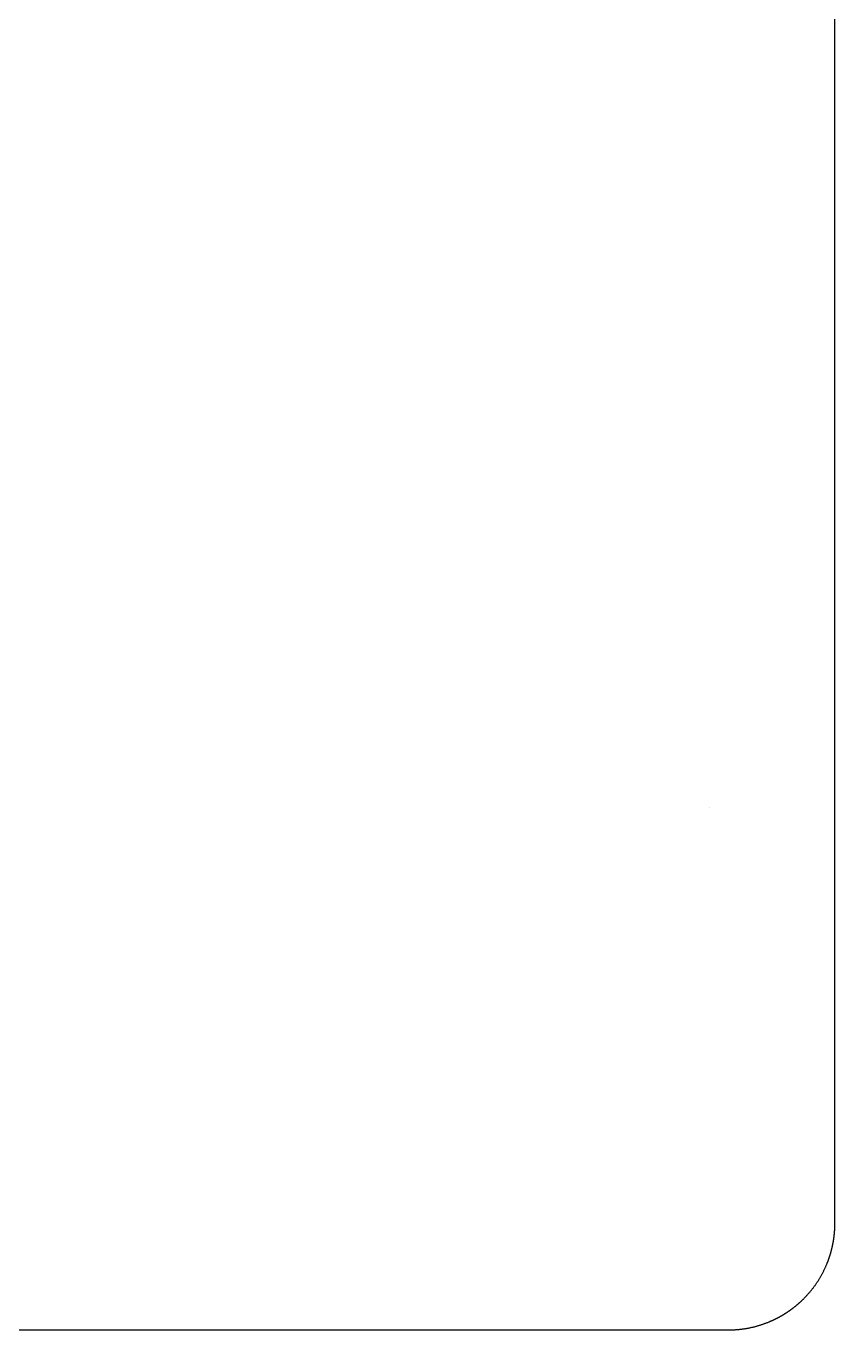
# Model space of a CAD drawing. Header units: millimetres. Extents: x -10 to 277, y -95 to 18.
# Drawn here: x 261.42 to 276.6, y -95.23 to -70.75 of the extents above; entities that cross this region are included whole.
import ezdxf

# ---------------------------------------------------------------- set-up
doc = ezdxf.new("R2010")
doc.units = ezdxf.units.MM
doc.header["$MEASUREMENT"] = 0
doc.layers.add('BLACK', color=7, linetype='CONTINUOUS')
doc.layers.add('Edge.Cuts', color=53, linetype='CONTINUOUS')

msp = doc.modelspace()

# ---------------------------------------------------------------- linework, layer by layer
at = {"layer": 'BLACK', "linetype": 'Continuous'}
msp.add_line((274.24998, -85.427499), (274.24998, -85.427519), dxfattribs=at)
at = {"layer": 'Edge.Cuts', "linetype": 'Continuous'}
for p, q in [((276.6, -93.226), (276.6, 16.026)), ((276.599944, -93.240969), (276.599981, -93.23464)), ((276.599981, -93.23464), (276.599999, -93.228308)), ((276.599999, -93.228308), (276.6, -93.226)), ((276.582911, -93.486942), (276.583726, -93.48067)), ((276.583726, -93.48067), (276.584522, -93.474397)), ((276.584522, -93.474397), (276.585297, -93.46812)), ((276.585297, -93.46812), (276.586053, -93.461841)), ((276.586053, -93.461841), (276.586788, -93.455559)), ((276.586788, -93.455559), (276.587504, -93.449276)), ((276.587504, -93.449276), (276.5882, -93.44299)), ((276.5882, -93.44299), (276.588876, -93.436702)), ((276.588876, -93.436702), (276.589532, -93.430411)), ((276.589532, -93.430411), (276.590169, -93.424119)), ((276.590169, -93.424119), (276.590785, -93.417824)), ((276.590785, -93.417824), (276.591381, -93.411528)), ((276.591381, -93.411528), (276.591958, -93.405229)), ((276.591958, -93.405229), (276.592515, -93.39893)), ((276.592515, -93.39893), (276.593051, -93.392627)), ((276.593051, -93.392627), (276.593568, -93.386323)), ((276.593568, -93.386323), (276.594065, -93.380017)), ((276.594065, -93.380017), (276.594542, -93.37371)), ((276.594542, -93.37371), (276.594999, -93.3674)), ((276.594999, -93.3674), (276.595436, -93.361091)), ((276.595436, -93.361091), (276.595853, -93.354778)), ((276.595853, -93.354778), (276.59625, -93.348465)), ((276.59625, -93.348465), (276.596627, -93.34215)), ((276.596627, -93.34215), (276.596984, -93.335834)), ((276.596984, -93.335834), (276.597322, -93.329516)), ((276.597322, -93.329516), (276.597639, -93.323198)), ((276.597639, -93.323198), (276.597936, -93.316877)), ((276.597936, -93.316877), (276.598213, -93.310557)), ((276.598213, -93.310557), (276.598471, -93.304235)), ((276.598471, -93.304235), (276.598708, -93.297912)), ((276.598708, -93.297912), (276.598925, -93.291588)), ((276.598925, -93.291588), (276.599123, -93.285264)), ((276.599123, -93.285264), (276.5993, -93.278937)), ((276.5993, -93.278937), (276.599457, -93.272612)), ((276.599457, -93.272612), (276.599595, -93.266284)), ((276.599595, -93.266284), (276.599712, -93.259957)), ((276.599712, -93.259957), (276.599809, -93.253627)), ((276.599809, -93.253627), (276.599887, -93.247299)), ((276.599887, -93.247299), (276.599944, -93.240969)), ((276.535749, -93.728875), (276.53733, -93.722751)), ((276.53733, -93.722751), (276.538891, -93.716622)), ((276.538891, -93.716622), (276.540433, -93.710489)), ((276.540433, -93.710489), (276.541956, -93.70435)), ((276.541956, -93.70435), (276.543459, -93.698207)), ((276.543459, -93.698207), (276.544943, -93.692058)), ((276.544943, -93.692058), (276.546407, -93.685906)), ((276.546407, -93.685906), (276.547852, -93.679748)), ((276.547852, -93.679748), (276.549277, -93.673587)), ((276.549277, -93.673587), (276.550683, -93.66742)), ((276.550683, -93.66742), (276.55207, -93.66125)), ((276.55207, -93.66125), (276.553436, -93.655075)), ((276.553436, -93.655075), (276.554784, -93.648896)), ((276.554784, -93.648896), (276.556111, -93.642712)), ((276.556111, -93.642712), (276.557419, -93.636525)), ((276.557419, -93.636525), (276.558708, -93.630333)), ((276.558708, -93.630333), (276.559977, -93.624138)), ((276.559977, -93.624138), (276.561226, -93.617938)), ((276.561226, -93.617938), (276.562456, -93.611735)), ((276.562456, -93.611735), (276.563666, -93.605528)), ((276.563666, -93.605528), (276.564856, -93.599317)), ((276.564856, -93.599317), (276.566027, -93.593102)), ((276.566027, -93.593102), (276.567178, -93.586884)), ((276.567178, -93.586884), (276.568309, -93.580661)), ((276.568309, -93.580661), (276.569421, -93.574436)), ((276.569421, -93.574436), (276.570513, -93.568207)), ((276.570513, -93.568207), (276.571585, -93.561975)), ((276.571585, -93.561975), (276.572638, -93.555739)), ((276.572638, -93.555739), (276.573671, -93.5495)), ((276.573671, -93.5495), (276.574684, -93.543258)), ((276.574684, -93.543258), (276.575677, -93.537013)), ((276.575677, -93.537013), (276.576651, -93.530764)), ((276.576651, -93.530764), (276.577604, -93.524512)), ((276.577604, -93.524512), (276.578538, -93.518257)), ((276.578538, -93.518257), (276.579452, -93.512)), ((276.579452, -93.512), (276.580347, -93.505739)), ((276.580347, -93.505739), (276.581221, -93.499477)), ((276.581221, -93.499477), (276.582076, -93.49321)), ((276.582076, -93.49321), (276.582911, -93.486942)), ((276.454462, -93.974958), (276.456822, -93.969089)), ((276.456822, -93.969089), (276.459163, -93.963213)), ((276.459163, -93.963213), (276.461486, -93.957329)), ((276.461486, -93.957329), (276.46379, -93.951438)), ((276.46379, -93.951438), (276.466075, -93.945539)), ((276.466075, -93.945539), (276.468342, -93.939633)), ((276.468342, -93.939633), (276.47059, -93.933721)), ((276.47059, -93.933721), (276.472819, -93.927801)), ((276.472819, -93.927801), (276.475029, -93.921874)), ((276.475029, -93.921874), (276.477221, -93.91594)), ((276.477221, -93.91594), (276.479394, -93.909999)), ((276.479394, -93.909999), (276.481548, -93.904052)), ((276.481548, -93.904052), (276.483684, -93.898097)), ((276.483684, -93.898097), (276.4858, -93.892136)), ((276.4858, -93.892136), (276.487898, -93.886168)), ((276.487898, -93.886168), (276.489976, -93.880194)), ((276.489976, -93.880194), (276.492036, -93.874213)), ((276.492036, -93.874213), (276.494077, -93.868226)), ((276.494077, -93.868226), (276.496099, -93.862232)), ((276.496099, -93.862232), (276.498102, -93.856232)), ((276.498102, -93.856232), (276.500086, -93.850226)), ((276.500086, -93.850226), (276.502051, -93.844214)), ((276.502051, -93.844214), (276.503997, -93.838195)), ((276.503997, -93.838195), (276.505924, -93.83217)), ((276.505924, -93.83217), (276.507832, -93.826139)), ((276.507832, -93.826139), (276.509721, -93.820103)), ((276.509721, -93.820103), (276.51159, -93.81406)), ((276.51159, -93.81406), (276.513441, -93.808011)), ((276.513441, -93.808011), (276.515272, -93.801957)), ((276.515272, -93.801957), (276.517085, -93.795897)), ((276.517085, -93.795897), (276.518878, -93.789831)), ((276.518878, -93.789831), (276.520651, -93.78376)), ((276.520651, -93.78376), (276.522406, -93.777683)), ((276.522406, -93.777683), (276.524141, -93.7716)), ((276.524141, -93.7716), (276.525858, -93.765512)), ((276.525858, -93.765512), (276.527554, -93.75942)), ((276.527554, -93.75942), (276.529232, -93.753321)), ((276.529232, -93.753321), (276.53089, -93.747217)), ((276.53089, -93.747217), (276.532529, -93.741108)), ((276.532529, -93.741108), (276.534149, -93.734995)), ((276.534149, -93.734995), (276.535749, -93.728875)), ((276.335806, -94.219451), (276.342054, -94.208454)), ((276.342054, -94.208454), (276.348232, -94.197417)), ((276.348232, -94.197417), (276.35434, -94.186342)), ((276.35434, -94.186342), (276.360379, -94.175228)), ((276.360379, -94.175228), (276.366347, -94.164075)), ((276.366347, -94.164075), (276.372244, -94.152885)), ((276.372244, -94.152885), (276.378071, -94.141658)), ((276.378071, -94.141658), (276.383826, -94.130394)), ((276.383826, -94.130394), (276.389511, -94.119093)), ((276.389511, -94.119093), (276.395124, -94.107757)), ((276.395124, -94.107757), (276.400665, -94.096385)), ((276.400665, -94.096385), (276.406134, -94.084978)), ((276.406134, -94.084978), (276.411531, -94.073537)), ((276.411531, -94.073537), (276.416856, -94.062061)), ((276.416856, -94.062061), (276.422108, -94.050552)), ((276.422108, -94.050552), (276.427287, -94.03901)), ((276.427287, -94.03901), (276.432394, -94.027436)), ((276.432394, -94.027436), (276.437427, -94.015829)), ((276.437427, -94.015829), (276.442386, -94.00419)), ((276.442386, -94.00419), (276.447272, -93.99252)), ((276.447272, -93.99252), (276.449687, -93.986674)), ((276.449687, -93.986674), (276.452084, -93.98082)), ((276.452084, -93.98082), (276.454462, -93.974958)), ((276.16569, -94.470416), (276.173526, -94.460493)), ((276.173526, -94.460493), (276.1813, -94.450521)), ((276.1813, -94.450521), (276.18901, -94.4405)), ((276.18901, -94.4405), (276.196656, -94.430431)), ((276.196656, -94.430431), (276.204239, -94.420313)), ((276.204239, -94.420313), (276.211757, -94.410148)), ((276.211757, -94.410148), (276.219211, -94.399935)), ((276.219211, -94.399935), (276.226601, -94.389675)), ((276.226601, -94.389675), (276.233925, -94.379368)), ((276.233925, -94.379368), (276.241184, -94.369016)), ((276.241184, -94.369016), (276.248378, -94.358617)), ((276.248378, -94.358617), (276.255506, -94.348173)), ((276.255506, -94.348173), (276.262567, -94.337684)), ((276.262567, -94.337684), (276.269563, -94.32715)), ((276.269563, -94.32715), (276.276491, -94.316572)), ((276.276491, -94.316572), (276.283353, -94.305951)), ((276.283353, -94.305951), (276.290148, -94.295286)), ((276.290148, -94.295286), (276.296875, -94.284578)), ((276.296875, -94.284578), (276.303534, -94.273827)), ((276.303534, -94.273827), (276.310126, -94.263034)), ((276.310126, -94.263034), (276.316649, -94.2522)), ((276.316649, -94.2522), (276.323104, -94.241324)), ((276.323104, -94.241324), (276.32949, -94.230408)), ((276.32949, -94.230408), (276.335806, -94.219451)), ((275.943796, -94.707265), (275.948475, -94.703006)), ((275.948475, -94.703006), (275.953141, -94.698733)), ((275.953141, -94.698733), (275.957794, -94.694443)), ((275.957794, -94.694443), (275.962433, -94.69014)), ((275.962433, -94.69014), (275.967059, -94.685821)), ((275.967059, -94.685821), (275.971671, -94.681489)), ((275.971671, -94.681489), (275.97627, -94.67714)), ((275.97627, -94.67714), (275.980854, -94.672778)), ((275.980854, -94.672778), (275.985426, -94.6684)), ((275.985426, -94.6684), (275.989984, -94.664009)), ((275.989984, -94.664009), (275.994528, -94.659602)), ((275.994528, -94.659602), (275.999058, -94.655182)), ((275.999058, -94.655182), (276.003575, -94.650746)), ((276.003575, -94.650746), (276.008078, -94.646296)), ((276.008078, -94.646296), (276.012567, -94.641831)), ((276.012567, -94.641831), (276.0142, -94.6402)), ((276.0142, -94.6402), (276.02312, -94.631223)), ((276.02312, -94.631223), (276.031982, -94.622191)), ((276.031982, -94.622191), (276.040787, -94.613104)), ((276.040787, -94.613104), (276.049533, -94.603963)), ((276.049533, -94.603963), (276.05822, -94.594767)), ((276.05822, -94.594767), (276.066849, -94.585517)), ((276.066849, -94.585517), (276.075418, -94.576213)), ((276.075418, -94.576213), (276.083928, -94.566855)), ((276.083928, -94.566855), (276.092378, -94.557445)), ((276.092378, -94.557445), (276.100768, -94.547982)), ((276.100768, -94.547982), (276.109097, -94.538466)), ((276.109097, -94.538466), (276.117366, -94.528898)), ((276.117366, -94.528898), (276.125574, -94.519278)), ((276.125574, -94.519278), (276.133721, -94.509607)), ((276.133721, -94.509607), (276.141806, -94.499885)), ((276.141806, -94.499885), (276.14983, -94.490113)), ((276.14983, -94.490113), (276.157791, -94.480289)), ((276.157791, -94.480289), (276.16569, -94.470416)), ((275.613161, -94.950376), (275.618609, -94.947164)), ((275.618609, -94.947164), (275.624047, -94.943934)), ((275.624047, -94.943934), (275.629475, -94.940687)), ((275.629475, -94.940687), (275.634893, -94.937423)), ((275.634893, -94.937423), (275.640299, -94.934142)), ((275.640299, -94.934142), (275.645696, -94.930843)), ((275.645696, -94.930843), (275.651082, -94.927528)), ((275.651082, -94.927528), (275.656458, -94.924195)), ((275.656458, -94.924195), (275.661823, -94.920846)), ((275.661823, -94.920846), (275.667178, -94.91748)), ((275.667178, -94.91748), (275.672521, -94.914097)), ((275.672521, -94.914097), (275.677854, -94.910696)), ((275.677854, -94.910696), (275.683176, -94.90728)), ((275.683176, -94.90728), (275.688487, -94.903846)), ((275.688487, -94.903846), (275.693787, -94.900396)), ((275.693787, -94.900396), (275.699077, -94.896928)), ((275.699077, -94.896928), (275.704355, -94.893444)), ((275.704355, -94.893444), (275.709623, -94.889944)), ((275.709623, -94.889944), (275.714879, -94.886427)), ((275.714879, -94.886427), (275.720124, -94.882893)), ((275.720124, -94.882893), (275.725357, -94.879343)), ((275.725357, -94.879343), (275.73058, -94.875775)), ((275.73058, -94.875775), (275.735791, -94.872192)), ((275.735791, -94.872192), (275.740991, -94.868592)), ((275.740991, -94.868592), (275.746179, -94.864976)), ((275.746179, -94.864976), (275.751356, -94.861343)), ((275.751356, -94.861343), (275.756521, -94.857695)), ((275.756521, -94.857695), (275.761676, -94.854029)), ((275.761676, -94.854029), (275.766817, -94.850348)), ((275.766817, -94.850348), (275.771948, -94.84665)), ((275.771948, -94.84665), (275.777067, -94.842936)), ((275.777067, -94.842936), (275.782174, -94.839205)), ((275.782174, -94.839205), (275.787269, -94.835459)), ((275.787269, -94.835459), (275.792353, -94.831696)), ((275.792353, -94.831696), (275.797424, -94.827918)), ((275.797424, -94.827918), (275.802484, -94.824123)), ((275.802484, -94.824123), (275.807531, -94.820313)), ((275.807531, -94.820313), (275.812566, -94.816486)), ((275.812566, -94.816486), (275.817589, -94.812644)), ((275.817589, -94.812644), (275.822601, -94.808785)), ((275.822601, -94.808785), (275.827599, -94.804911)), ((275.827599, -94.804911), (275.832586, -94.801021)), ((275.832586, -94.801021), (275.83756, -94.797115)), ((275.83756, -94.797115), (275.842523, -94.793193)), ((275.842523, -94.793193), (275.847472, -94.789256)), ((275.847472, -94.789256), (275.85241, -94.785303)), ((275.85241, -94.785303), (275.857334, -94.781335)), ((275.857334, -94.781335), (275.862247, -94.77735)), ((275.862247, -94.77735), (275.867146, -94.773351)), ((275.867146, -94.773351), (275.872034, -94.769335)), ((275.872034, -94.769335), (275.876907, -94.765304)), ((275.876907, -94.765304), (275.88177, -94.761258)), ((275.88177, -94.761258), (275.886618, -94.757196)), ((275.886618, -94.757196), (275.891455, -94.753119)), ((275.891455, -94.753119), (275.896278, -94.749027)), ((275.896278, -94.749027), (275.901089, -94.744918)), ((275.901089, -94.744918), (275.905886, -94.740796)), ((275.905886, -94.740796), (275.910671, -94.736657)), ((275.910671, -94.736657), (275.915442, -94.732504)), ((275.915442, -94.732504), (275.920201, -94.728335)), ((275.920201, -94.728335), (275.924946, -94.724151)), ((275.924946, -94.724151), (275.929678, -94.719952)), ((275.929678, -94.719952), (275.934397, -94.715738)), ((275.934397, -94.715738), (275.939104, -94.711509)), ((275.939104, -94.711509), (275.943796, -94.707265)), ((274.939781, -95.196933), (274.952234, -95.194745)), ((274.952234, -95.194745), (274.964673, -95.192479)), ((274.964673, -95.192479), (274.977098, -95.190134)), ((274.977098, -95.190134), (274.989507, -95.18771)), ((274.989507, -95.18771), (275.001902, -95.185208)), ((275.001902, -95.185208), (275.01428, -95.182628)), ((275.01428, -95.182628), (275.026642, -95.179969)), ((275.026642, -95.179969), (275.038988, -95.177232)), ((275.038988, -95.177232), (275.051316, -95.174417)), ((275.051316, -95.174417), (275.063626, -95.171524)), ((275.063626, -95.171524), (275.075918, -95.168553)), ((275.075918, -95.168553), (275.088191, -95.165505)), ((275.088191, -95.165505), (275.100446, -95.162379)), ((275.100446, -95.162379), (275.11268, -95.159175)), ((275.11268, -95.159175), (275.124894, -95.155894)), ((275.124894, -95.155894), (275.137087, -95.152535)), ((275.137087, -95.152535), (275.149259, -95.1491)), ((275.149259, -95.1491), (275.16141, -95.145587)), ((275.16141, -95.145587), (275.173538, -95.141998)), ((275.173538, -95.141998), (275.185644, -95.138332)), ((275.185644, -95.138332), (275.197726, -95.13459)), ((275.197726, -95.13459), (275.209785, -95.130771)), ((275.209785, -95.130771), (275.221819, -95.126875)), ((275.221819, -95.126875), (275.233829, -95.122904)), ((275.233829, -95.122904), (275.245814, -95.118857)), ((275.245814, -95.118857), (275.257773, -95.114734)), ((275.257773, -95.114734), (275.269706, -95.110535)), ((275.269706, -95.110535), (275.281613, -95.106261)), ((275.281613, -95.106261), (275.293492, -95.101912)), ((275.293492, -95.101912), (275.305344, -95.097487)), ((275.305344, -95.097487), (275.317167, -95.092988)), ((275.317167, -95.092988), (275.328962, -95.088414)), ((275.328962, -95.088414), (275.340728, -95.083765)), ((275.340728, -95.083765), (275.352465, -95.079042)), ((275.352465, -95.079042), (275.364171, -95.074245)), ((275.364171, -95.074245), (275.370013, -95.071819)), ((275.370013, -95.071819), (275.375847, -95.069374)), ((275.375847, -95.069374), (275.381674, -95.066911)), ((275.381674, -95.066911), (275.387492, -95.064429)), ((275.387492, -95.064429), (275.393303, -95.061929)), ((275.393303, -95.061929), (275.399106, -95.059411)), ((275.399106, -95.059411), (275.404901, -95.056874)), ((275.404901, -95.056874), (275.410688, -95.054319)), ((275.410688, -95.054319), (275.416466, -95.051746)), ((275.416466, -95.051746), (275.422237, -95.049154)), ((275.422237, -95.049154), (275.427999, -95.046544)), ((275.427999, -95.046544), (275.433753, -95.043916)), ((275.433753, -95.043916), (275.439499, -95.04127)), ((275.439499, -95.04127), (275.445236, -95.038606)), ((275.445236, -95.038606), (275.450965, -95.035923)), ((275.450965, -95.035923), (275.456685, -95.033223)), ((275.456685, -95.033223), (275.462397, -95.030504)), ((275.462397, -95.030504), (275.4681, -95.027767)), ((275.4681, -95.027767), (275.473794, -95.025013)), ((275.473794, -95.025013), (275.47948, -95.02224)), ((275.47948, -95.02224), (275.485157, -95.01945)), ((275.485157, -95.01945), (275.490825, -95.016641)), ((275.490825, -95.016641), (275.496484, -95.013815)), ((275.496484, -95.013815), (275.502134, -95.01097)), ((275.502134, -95.01097), (275.507775, -95.008108)), ((275.507775, -95.008108), (275.513407, -95.005228)), ((275.513407, -95.005228), (275.51903, -95.00233)), ((275.51903, -95.00233), (275.524643, -94.999415)), ((275.524643, -94.999415), (275.530247, -94.996482)), ((275.530247, -94.996482), (275.535843, -94.99353)), ((275.535843, -94.99353), (275.541428, -94.990562)), ((275.541428, -94.990562), (275.547004, -94.987576)), ((275.547004, -94.987576), (275.552571, -94.984572)), ((275.552571, -94.984572), (275.558128, -94.98155)), ((275.558128, -94.98155), (275.563675, -94.978512)), ((275.563675, -94.978512), (275.569213, -94.975455)), ((275.569213, -94.975455), (275.574741, -94.972381)), ((275.574741, -94.972381), (275.58026, -94.96929)), ((275.58026, -94.96929), (275.585768, -94.966181)), ((275.585768, -94.966181), (275.591267, -94.963055)), ((275.591267, -94.963055), (275.596755, -94.959911)), ((275.596755, -94.959911), (275.602234, -94.95675)), ((275.602234, -94.95675), (275.607702, -94.953572)), ((275.607702, -94.953572), (275.613161, -94.950376)), ((256.9916, -95.226), (274.6, -95.226)), ((274.6, -95.226), (274.612654, -95.22596)), ((274.612654, -95.22596), (274.625306, -95.22584)), ((274.625306, -95.22584), (274.637956, -95.22564)), ((274.637956, -95.22564), (274.650603, -95.22536)), ((274.650603, -95.22536), (274.663248, -95.225001)), ((274.663248, -95.225001), (274.675889, -95.224561)), ((274.675889, -95.224561), (274.688526, -95.224042)), ((274.688526, -95.224042), (274.701159, -95.223442)), ((274.701159, -95.223442), (274.713787, -95.222763)), ((274.713787, -95.222763), (274.72641, -95.222004)), ((274.72641, -95.222004), (274.739028, -95.221166)), ((274.739028, -95.221166), (274.75164, -95.220247)), ((274.75164, -95.220247), (274.764245, -95.219249)), ((274.764245, -95.219249), (274.776843, -95.218171)), ((274.776843, -95.218171), (274.789434, -95.217014)), ((274.789434, -95.217014), (274.802017, -95.215777)), ((274.802017, -95.215777), (274.814592, -95.21446)), ((274.814592, -95.21446), (274.827157, -95.213064)), ((274.827157, -95.213064), (274.839714, -95.211589)), ((274.839714, -95.211589), (274.852261, -95.210034)), ((274.852261, -95.210034), (274.864798, -95.2084)), ((274.864798, -95.2084), (274.877325, -95.206686)), ((274.877325, -95.206686), (274.88984, -95.204894)), ((274.88984, -95.204894), (274.902344, -95.203022)), ((274.902344, -95.203022), (274.914836, -95.201071)), ((274.914836, -95.201071), (274.927315, -95.199041)), ((274.927315, -95.199041), (274.939781, -95.196933))]:
    msp.add_line(p, q, dxfattribs=at)

doc.saveas('drawing.dxf')
